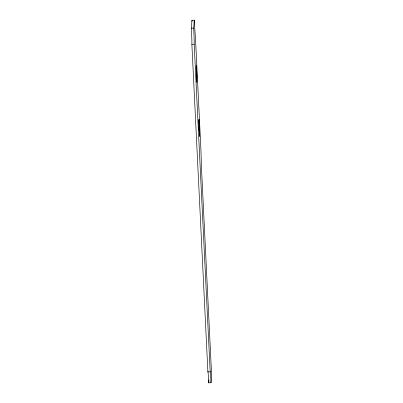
<?xml version="1.0" encoding="UTF-8"?>
<svg xmlns="http://www.w3.org/2000/svg" width="403" height="403" viewBox="0 0 403 403"><rect width="100%" height="100%" fill="white"/><g stroke="black" fill="none" stroke-linecap="round" stroke-linejoin="round"><path stroke-width="0.6" d="M191.395 28.165L191.959 20.251L194.256 20.15L195.601 40.829L200.936 149.856L201.445 167.104L211.605 374.835L211.041 382.749L208.744 382.85A13.813 0.307 87.4 0 0 207.898 371.924L191.873 44.34A13.813 0.307 87.4 0 0 191.395 28.165L193.697 28.064L194.256 20.15M208.744 382.85L208.961 379.807M191.873 44.34L194.175 44.234A13.813 0.307 87.4 0 0 193.697 28.064M207.898 371.924L210.195 371.823A13.813 0.307 87.4 0 1 211.041 382.749M196.533 71.331L196.735 73.905M196.377 73.517L196.578 76.091M199.183 125.524L199.384 128.099M199.032 127.711L199.228 130.285M194.175 44.234L210.195 371.823M191.959 20.251L192.014 21.455M199.228 124.905L199.339 128.718M199.072 127.091L199.188 130.904M196.578 70.711L196.689 74.525M196.422 72.898L196.533 76.711M196.12 67.467L196.8 82.262L196.956 76.802L196.311 65.165L196.12 67.467M198.77 121.661L199.45 136.451L199.611 130.995L198.961 119.353L198.77 121.661"/></g></svg>
